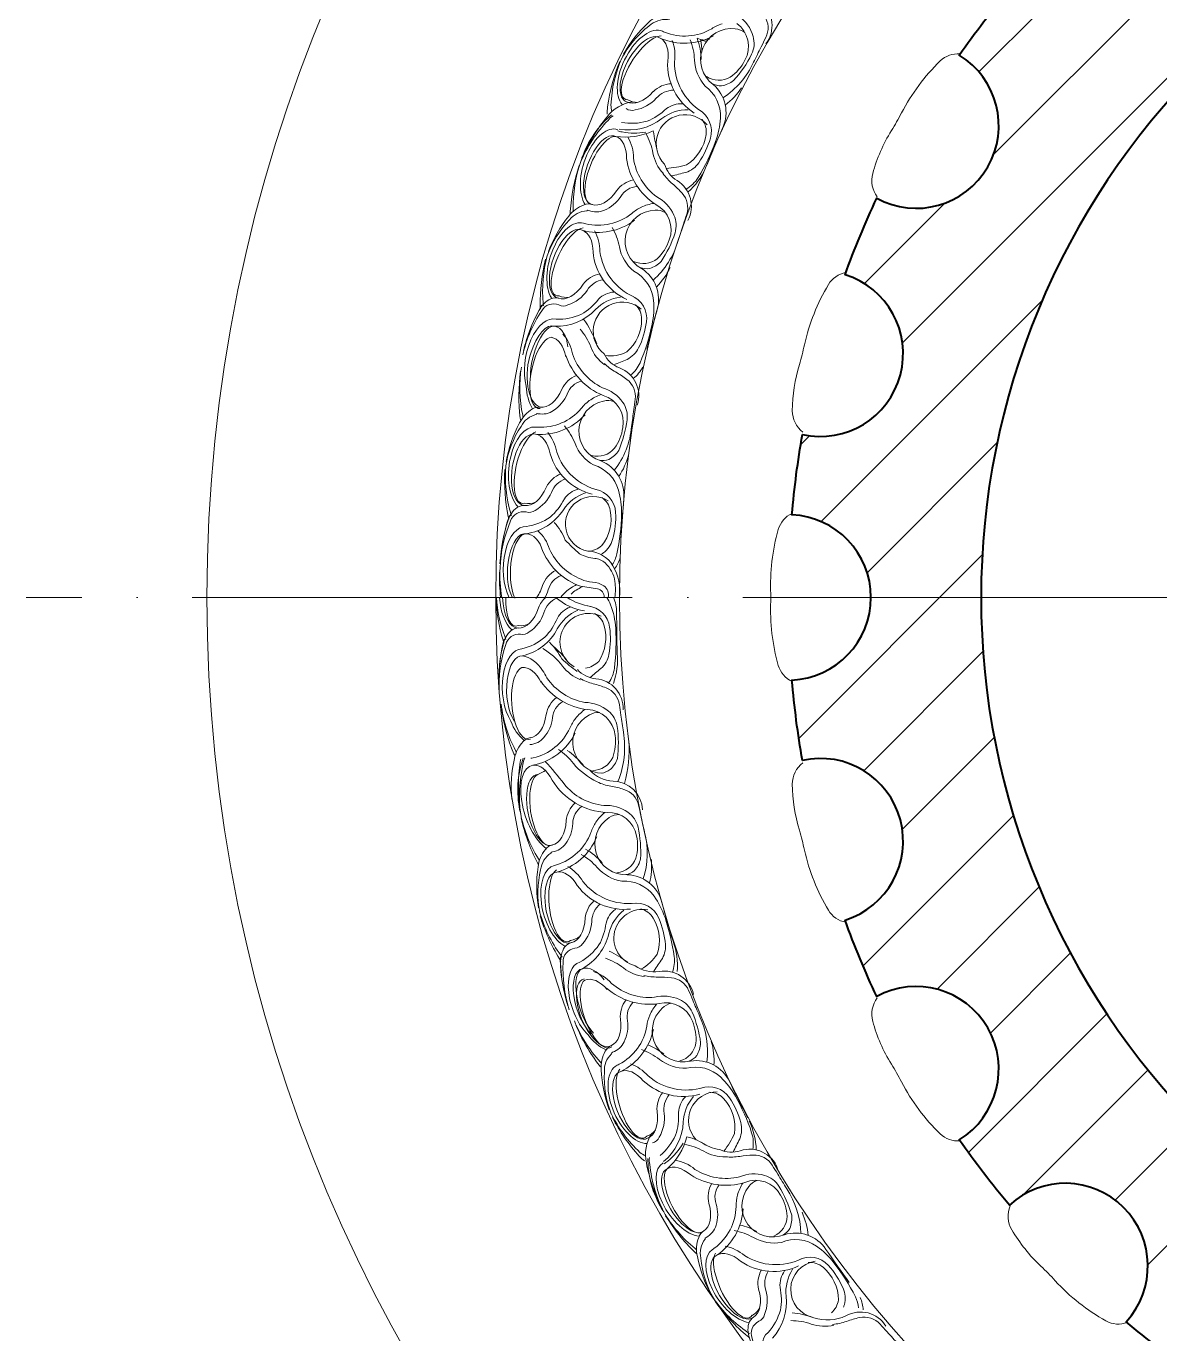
# Model space of a CAD drawing. Header units: millimetres. Extents: x 542654 to 551203, y 315718 to 321804.
# Drawn here: x 545907.7 to 546216.9, y 319426 to 319782.5 of the extents above; entities that cross this region are included whole.
import ezdxf

# ---------------------------------------------------------------- set-up
doc = ezdxf.new("R2010")
doc.units = ezdxf.units.MM
doc.linetypes.add('ACAD_ISO04W100', pattern=[30, 24, -3, 0, -3])
doc.layers.add('cad-block.com', color=250, linetype='Continuous')

msp = doc.modelspace()

# ---------------------------------------------------------------- hatches: boundary and pattern name
at = {"layer": 'cad-block.com', "lineweight": 15, "true_color": 0x000000}
h = msp.add_hatch(dxfattribs=at)
h.set_pattern_fill('ANSI31', color=18, scale=150, style=0)
h.set_pattern_definition([(45, (-1126099.823, -80341.507), (-13.25825215, 13.25825215), [])])
edge = h.paths.add_edge_path()
edge.add_arc((546630.89, 319626.77), 22.54, 180, 267.4934)
edge.add_arc((546370.37, 319627.14), 260.54, 350.0929, 354.9598, ccw=False)
edge.add_arc((546622.11, 319560.32), 22.54, 77.4026, 252.7016)
edge.add_arc((546369.93, 319628.13), 261.23, 335.0549, 340.0042, ccw=False)
edge.add_arc((546596.02, 319498.15), 22.54, 61.4709, 238.5379)
edge.add_arc((546373.41, 319626.62), 257.43, 319.9958, 324.9905, ccw=False)
edge.add_arc((546555.37, 319444.52), 22.54, 47.4916, 222.4785)
edge.add_arc((546373.22, 319626.77), 257.67, 304.9273, 309.9719, ccw=False)
edge.add_arc((546501.79, 319403.31), 22.54, 32.764, 207.0672)
edge.add_arc((546373.22, 319626.77), 257.67, 289.958, 294.9039, ccw=False)
edge.add_arc((546439.65, 319377.86), 22.54, 17.3263, 192.5624)
edge.add_arc((546373.22, 319626.77), 257.67, 275.0131, 279.9308, ccw=False)
edge.add_arc((546373.22, 319369.1), 22.54, 2.5066, 90)
edge.add_arc((546373.22, 319369.1), 22.54, 90, 177.4934)
edge.add_arc((546373.22, 319626.77), 257.67, 260.0692, 264.9869, ccw=False)
edge.add_arc((546306.78, 319377.86), 22.54, 347.4376, 522.6737)
edge.add_arc((546373.22, 319626.77), 257.67, 245.0961, 250.042, ccw=False)
edge.add_arc((546244.64, 319403.31), 22.54, 332.9328, 507.236)
edge.add_arc((546373.22, 319626.77), 257.67, 230.0281, 235.0727, ccw=False)
edge.add_arc((546191.06, 319444.52), 22.54, 317.5215, 492.5084)
edge.add_arc((546373.02, 319626.62), 257.43, 215.0095, 220.0042, ccw=False)
edge.add_arc((546150.41, 319498.15), 22.54, 301.4621, 478.5291)
edge.add_arc((546376.5, 319628.13), 261.23, 199.9958, 204.9451, ccw=False)
edge.add_arc((546124.32, 319560.32), 22.54, 287.2984, 462.5974)
edge.add_arc((546376.06, 319627.14), 260.54, 185.0402, 189.9071, ccw=False)
edge.add_arc((546115.54, 319626.77), 22.54, 272.5066, 360)
edge.add_arc((546115.54, 319626.77), 22.54, 0, 87.4934)
edge.add_arc((546376.06, 319626.4), 260.54, 170.0929, 174.9598, ccw=False)
edge.add_arc((546124.32, 319693.22), 22.54, 257.4026, 432.7016)
edge.add_arc((546376.5, 319625.41), 261.23, 155.0549, 160.0042, ccw=False)
edge.add_arc((546150.41, 319755.38), 22.54, 241.4709, 418.5379)
edge.add_arc((546373.02, 319626.92), 257.43, 139.9958, 144.9905, ccw=False)
edge.add_arc((546191.06, 319809.02), 22.54, 227.4916, 402.4785)
edge.add_arc((546373.22, 319626.77), 257.67, 124.9273, 129.9719, ccw=False)
edge.add_arc((546244.64, 319850.23), 22.54, 212.764, 387.0672)
edge.add_arc((546373.22, 319626.77), 257.67, 109.958, 114.9039, ccw=False)
edge.add_arc((546306.78, 319875.68), 22.54, 197.3263, 372.5624)
edge.add_arc((546373.22, 319626.77), 257.67, 95.0131, 99.9308, ccw=False)
edge.add_arc((546373.22, 319884.44), 22.54, 182.5066, 270)
edge.add_arc((546373.22, 319884.44), 22.54, 270, 357.4934)
edge.add_arc((546373.22, 319626.77), 257.67, 80.0692, 84.9869, ccw=False)
edge.add_arc((546439.65, 319875.68), 22.54, 167.4376, 342.6737)
edge.add_arc((546373.22, 319626.77), 257.67, 65.0961, 70.042, ccw=False)
edge.add_arc((546501.79, 319850.23), 22.54, 152.9328, 327.236)
edge.add_arc((546373.22, 319626.77), 257.67, 50.0281, 55.0727, ccw=False)
edge.add_arc((546555.37, 319809.02), 22.54, 137.5215, 312.5084)
edge.add_arc((546373.41, 319626.92), 257.43, 35.0095, 40.0042, ccw=False)
edge.add_arc((546596.02, 319755.38), 22.54, 121.4621, 298.5291)
edge.add_arc((546369.93, 319625.41), 261.23, 19.9958, 24.9451, ccw=False)
edge.add_arc((546622.11, 319693.22), 22.54, 107.2984, 282.5974)
edge.add_arc((546370.37, 319626.4), 260.54, 5.0402, 9.9071, ccw=False)
edge.add_arc((546630.89, 319626.77), 22.54, 92.5066, 180)
edge = h.paths.add_edge_path(flags=17)
edge.add_arc((546373.22, 319626.77), 205.1, 180, 270)
edge.add_arc((546373.22, 319626.77), 205.1, 270, 360)
edge.add_arc((546373.22, 319626.77), 205.1, 0, 90)
edge.add_arc((546373.22, 319626.77), 205.1, 90, 180)

# ---------------------------------------------------------------- linework, layer by layer
at = {"layer": 'cad-block.com', "color": 18, "lineweight": 40, "true_color": 0x000000}
for points in [[(546168.12, 319626.77, 0.414214), (546373.22, 319421.67, 0.414214), (546578.31, 319626.77, 0.414214), (546373.22, 319831.87, 0.414214), (546168.12, 319626.77)], [(546225.69, 319415.51, -0.022015), (546207.68, 319429.3, 0.957182), (546175.83, 319461.13, -0.021797), (546162.17, 319478.93, 0.974726), (546139.65, 319517.96, -0.021599), (546131.02, 319538.8, 0.959795), (546119.41, 319582.32, -0.021239), (546116.53, 319604.25, 0.401457), (546138.08, 319626.77, 0.401457), (546116.53, 319649.28, -0.021239), (546119.41, 319671.22, 0.959795), (546131.02, 319714.74, -0.021599), (546139.65, 319735.58, 0.974726), (546162.17, 319774.61, -0.021797), (546175.83, 319792.4, 0.957182)]]:
    msp.add_lwpolyline(points, format="xyb", dxfattribs=at)
at = {"layer": 'cad-block.com', "color": 18, "lineweight": 15, "true_color": 0x000000}
for points in [[(546105.44, 319793.83, 0.191456), (546108.16, 319788.87, -0.402427), (546109.45, 319777.68, 0.069687)], [(546097.74, 319762.96, 0.14286), (546106.07, 319772.65, -0.003114), (546108.16, 319776.85, 0.001263), (546109.42, 319779.38, 0.269297), (546109.05, 319785.24, 0.032055), (546106.8, 319788.16, -0.066973), (546104.66, 319791.4, -14.793123)], [(546084.4, 319785.79, 0.160145), (546082.11, 319786.02, 0.142486), (546077.52, 319783.59, 0.07532), (546070.63, 319774.87, 0.065451)], [(546102.04, 319785.27, -0.167679), (546105.96, 319779.7, -0.185084), (546105.54, 319774.83, -0.066584), (546100.65, 319767.67, -0.127223), (546097.32, 319766.25, -0.13935), (546094.77, 319766.87, -1.947991)], [(546083.17, 319784.31, 0.375012), (546082.64, 319784.3, 0.214877), (546077.61, 319782.56, 0.107511), (546070.12, 319773.72, 0.071007)], [(546081.25, 319781.1, 0.076886), (546081.82, 319780.85, 0.711485)], [(546081.82, 319780.85, 0.234103), (546094.66, 319781.81, -0.067828), (546097.48, 319783.12, -0.067828)], [(546101.49, 319783.24, -0.381697), (546103.71, 319773.19, -0.122512), (546099.73, 319768.59, -0.285423), (546093.24, 319768.77, -0.437676)], [(546101.09, 319781.77, -0.148154), (546103.72, 319780.73, -0.438262)], [(546080.61, 319779.24, 0.231733), (546095.11, 319779.85, -0.066571), (546095.11, 319779.85)], [(546091.91, 319759.22, 0.042276), (546091.91, 319759.22, -0.260309), (546084.52, 319772.77, 0.123631), (546083.91, 319778.6)], [(546092.87, 319766.16, -0.172942), (546089.97, 319773.31, 0.080911), (546088.83, 319778.79)], [(546091.83, 319773.4, 0.07743), (546090.67, 319779.21)], [(546091.61, 319778.82, 0.120962), (546094.03, 319778.91, -1.326627)], [(546091.61, 319778.82, -0.07015), (546091.96, 319775.4, -19.622148)], [(546139.82, 319735.96, -0.235986), (546138.57, 319742.34, -0.07141), (546143.67, 319754.01, 0.018971), (546146.42, 319758.84, -0.08082), (546156.97, 319773, -0.218698), (546162.39, 319774.92, 4.897117)], [(546066.2, 319758.51, -0.0553), (546066.29, 319760.47, -0.065325), (546069.58, 319772.86, -0.065451)], [(546067.47, 319759.25, -0.075445), (546067.19, 319760.99, -0.09277), (546070.17, 319773.81)], [(546089.89, 319758.77, -0.266872), (546082.66, 319772.91), (546082.66, 319772.91)], [(546078.75, 319764.68, 0.165719), (546078.75, 319764.68, -0.184944), (546083.64, 319766.81)], [(546073.77, 319759.66, 0.167244), (546079.56, 319762.83, -0.221723), (546084.35, 319765.06, -0.21466)], [(546092.87, 319766.16, -0.258136), (546097.05, 319757.44, -0.074156), (546095.71, 319751.04, -0.047841), (546090.96, 319741.21, -0.127083), (546087.69, 319738.07, -0.095913)], [(546095.09, 319766.58, -0.330572), (546097.69, 319754.83, 0.00887), (546093.34, 319744.63, -0.170453)], [(546098.37, 319760.96, 0.081084), (546102.81, 319765.69, 0.380747)], [(546073.1, 319761.87, 0.19572), (546066.15, 319757.82, 0.063787), (546059.28, 319746.64, 0.065451)], [(546073.77, 319759.66, -0.243056), (546071.34, 319760.04, -0.467619)], [(546071.53, 319761.83, 0.0002), (546071.52, 319761.83, 0.0002)], [(546071.76, 319762.44, 0.150462), (546074.55, 319761.72, -1140.797871)], [(546077.04, 319756.6, 0.097391), (546082.3, 319760.02, -0.177785), (546086.73, 319761.32, -52748.141496)], [(546083.64, 319741.67, 0.014065), (546087.59, 319742.64, 0.168169), (546091.14, 319745.26, 0.080639), (546094.32, 319751.96, 0.343741), (546091.23, 319759.67)], [(546067.3, 319758.31, 0.018668), (546066.8, 319757.83, 0.138496), (546058.99, 319745.56)], [(546067.76, 319758.08, 0.084136), (546066.39, 319756.81, 0.090657), (546058.99, 319745.56)], [(546069.43, 319754.43, 0.211881), (546081.08, 319757.3, 0.145453)], [(546070.07, 319756.26, 0.115094), (546077.04, 319756.6, 0.113469)], [(546077.04, 319756.6, 0.000004), (546077.04, 319756.6, 0.000004)], [(546082.24, 319743.73, 0.050218), (546087.81, 319744.66, 0.216881), (546093.11, 319752.92, 0.210677), (546092.05, 319757.03, 0.004601)], [(546068.52, 319752.42, 0.145453), (546078.73, 319753.97, 0.145453)], [(546069.07, 319753.99, 0.086243), (546070.23, 319753.65)], [(546070.23, 319753.65, 0.091119), (546076.73, 319753.62, 0.091119)], [(546081.39, 319742.38, -0.137047), (546078.64, 319747.92, 0.081294), (546076.71, 319753.19)], [(546077.03, 319754.73, 0.000004), (546077.03, 319754.73, 0.000004)], [(546079.68, 319735.95, -0.203444), (546073.34, 319746.56, 0.142365), (546071.75, 319752.26)], [(546056.93, 319732.06, -0.020326), (546056.91, 319732.58, -0.093407), (546058.99, 319745.56)], [(546079.43, 319733.86, -0.220912), (546071.47, 319746.46), (546071.47, 319746.46)], [(546056.11, 319731.25, -0.01773), (546056.09, 319731.94, -0.065459), (546058.54, 319744.5, -0.065459)], [(546078.68, 319713.25, 0.14286), (546085.51, 319724.05, -0.003114), (546086.96, 319728.51, 0.001263), (546087.84, 319731.2, 0.269297), (546086.61, 319736.94, 0.032055), (546083.97, 319739.51, -0.066973), (546081.37, 319742.4, -14.793123)], [(546081.8, 319744.91, 0.191456), (546085.21, 319740.4, -0.402427), (546088.12, 319729.52, 0.069687)], [(546088.19, 319737.24, 0.105571), (546092.96, 319743.78, 0.829552)], [(546065.43, 319732.32, 0.150244), (546069.87, 319736.04, -0.25156), (546074.37, 319738.8, -0.21133)], [(546068.73, 319737.64, 0.132314), (546068.73, 319737.64, -0.187603), (546073.32, 319740.56)], [(546079.68, 319735.95, -0.167679), (546084.36, 319731.01, -0.185084), (546084.66, 319726.13, -0.066584), (546080.87, 319718.34, -0.127223), (546077.78, 319716.45, -0.13935), (546075.17, 319716.69, -1.947991)], [(546061.15, 319732.25, 0.375012), (546060.63, 319732.16, 0.214877), (546055.91, 319729.7, 0.107511), (546049.78, 319719.87, 0.071007)], [(546062.15, 319733.89, 0.160145), (546059.85, 319733.78, 0.142486), (546055.67, 319730.71, 0.07532), (546050.12, 319721.08, 0.065451)], [(546060.32, 319728.63, 0.234103), (546072.88, 319731.45, -0.067828), (546075.48, 319733.15, -0.067828)], [(546065.43, 319732.32, -0.207831), (546061.15, 319732.25, -0.467619)], [(546079.43, 319733.86, -0.381697), (546083.09, 319724.24, -0.122512), (546079.83, 319719.11, -0.285423), (546073.38, 319718.35, -0.437676)], [(546079.25, 319732.34, -0.148154), (546082, 319731.7, -0.438262)], [(546059.36, 319726.86, 0.231733), (546073.62, 319729.58, -0.066571), (546073.62, 319729.58)], [(546059.72, 319728.79, 0.076886), (546060.32, 319728.63, 0.711485)], [(546073.39, 319715.7, -0.172942), (546069.48, 319722.36, 0.080911), (546067.56, 319727.61)], [(546073.46, 319708.7, 0.042276), (546073.46, 319708.7, -0.260309), (546064.17, 319721.03, 0.123631), (546062.72, 319726.71)], [(546071.52, 319707.96, -0.266872), (546062.31, 319720.9), (546062.31, 319720.9)], [(546047.95, 319705.42, -0.020284), (546047.93, 319706.2, -0.065325), (546049.38, 319718.94, -0.065451)], [(546048.77, 319706.22, -0.024119), (546048.74, 319706.85, -0.09277), (546049.82, 319719.97)], [(546055.44, 319706.49, 0.167244), (546060.71, 319710.47, -0.221723), (546065.12, 319713.38, -0.21466)], [(546059.63, 319712.18, 0.165719), (546059.63, 319712.18, -0.184944), (546064.16, 319715)], [(546073.39, 319715.7, -0.258136), (546078.8, 319707.68, -0.074156), (546078.41, 319701.16, -0.047841), (546075.14, 319690.74, -0.121634), (546072.55, 319687.32, -0.095913)], [(546075.53, 319716.44, -0.330572), (546079.81, 319705.2, 0.00887), (546076.99, 319694.47, -0.170453)], [(546079.59, 319711.36, 0.081084), (546083.3, 319716.69, 0.380747)], [(546119.52, 319671.83, -0.235986), (546116.65, 319677.67, -0.07141), (546118.56, 319690.26, 0.018971), (546119.96, 319695.64, -0.08082), (546126.49, 319712.05, -0.218698), (546131.23, 319715.3, 4.897117)], [(546059.12, 319703.94, 0.097391), (546063.83, 319708.09, -0.177785), (546068.02, 319710.02, -52748.141496)], [(546052.98, 319706.51, 0.37953), (546048.33, 319704.91, 0.093177), (546043.14, 319692.87)], [(546048.37, 319706.46, 0.018642), (546047.98, 319705.89, 0.065451), (546043.33, 319693.97, 0.065451)], [(546053.01, 319708.33, 0.154889), (546050.76, 319708.2, 0.162419), (546047.57, 319704.95, 0.070806), (546044.25, 319696.75, 0.039582)], [(546052.91, 319708.31, 0.0002), (546052.91, 319708.31, 0.0002)], [(546055.44, 319706.49, -0.243056), (546052.98, 319706.51, -0.467619)], [(546053.05, 319708.95, 0.150462), (546055.91, 319708.64, -1140.797871)], [(546065.54, 319692.74, 0.164489), (546071.52, 319693.7, 0.216881), (546075.56, 319702.65, 0.210677), (546073.91, 319706.55, 0.004601)], [(546067.92, 319690.16, 0.012713), (546071.59, 319691.67, 0.168169), (546074.73, 319694.78, 0.080639), (546076.89, 319701.87, 0.343741), (546072.72, 319709.04)], [(546051.91, 319700.69, 0.211881), (546063.02, 319705.22, 0.145453)], [(546052.28, 319702.59, 0.115094), (546059.12, 319703.94, 0.113469)], [(546059.12, 319703.94, 0.000004), (546059.12, 319703.94, 0.000004)], [(546065.4, 319690.18, -0.137047), (546061.67, 319695.11, 0.081294), (546058.79, 319699.94)], [(546058.82, 319701.51, 0.000004), (546058.82, 319701.51, 0.000004)], [(546064.9, 319683.93, -0.203444), (546056.71, 319693.19, 0.142365), (546054.1, 319698.5)], [(546065.05, 319681.83, -0.220912), (546054.89, 319692.74), (546054.89, 319692.74)], [(546065.33, 319693.13, 0.191456), (546069.51, 319689.33, -0.402427), (546074.38, 319679.17, 0.069687)], [(546042.61, 319674.96, -0.01773), (546042.46, 319675.63, -0.065459), (546042.55, 319688.42, -0.065459)], [(546043.26, 319675.9, -0.020326), (546043.14, 319676.41, -0.093407), (546042.79, 319689.55)], [(546068.11, 319661.43, 0.14286), (546072.83, 319673.32, -0.003114), (546073.43, 319677.97, 0.001263), (546073.8, 319680.77, 0.269297), (546071.53, 319686.19, 0.032055), (546068.46, 319688.22, -0.066973), (546065.37, 319690.58, -14.793123)], [(546073.28, 319686.44, 0.106907), (546075.84, 319689.56)], [(546051.57, 319677.73, 0.150244), (546055.25, 319682.2, -0.25156), (546059.16, 319685.75, -0.21133)], [(546053.83, 319683.57, 0.132314), (546053.83, 319683.57, -0.187603), (546057.8, 319687.28)], [(546044.07, 319684.36, 0.118076), (546045.81, 319678.14, -0.25983)], [(546065.05, 319681.83, -0.381697), (546070.42, 319673.05, -0.122512), (546068.16, 319667.41, -0.285423), (546061.96, 319665.47, -0.437676)], [(546064.9, 319683.93, -0.167679), (546070.42, 319679.94, -0.185084), (546071.61, 319675.2, -0.066584), (546069.33, 319666.84, -0.127223), (546066.64, 319664.41, -0.13935), (546064.03, 319664.16, -1.947991)], [(546048.05, 319678.67, 0.160145), (546045.81, 319678.14, 0.142486), (546042.27, 319674.35, 0.07532), (546038.6, 319663.85, 0.065451)], [(546047.23, 319673.16, 0.234103), (546059.06, 319678.25, -0.067828), (546061.29, 319680.41, -0.067828)], [(546051.57, 319677.73, -0.207831), (546047.37, 319676.86, -0.467619)], [(546065.15, 319680.31, -0.148154), (546067.97, 319680.19, -0.438262)], [(546047.37, 319676.86, 0.375012), (546046.88, 319676.69, 0.214877), (546042.69, 319673.4, 0.107511), (546038.49, 319662.6, 0.071007)], [(546046.61, 319671.25, 0.231733), (546060.12, 319676.55, -0.066571), (546060.12, 319676.55)], [(546046.61, 319673.21, 0.076886), (546047.23, 319673.16, 0.711485)], [(546063.82, 319656, 0.042276), (546063.82, 319656, -0.260309), (546052.42, 319666.4, 0.123631), (546049.94, 319671.72)], [(546062.47, 319662.87, -0.172942), (546057.39, 319668.69, 0.080911), (546054.53, 319673.5)], [(546062.06, 319654.92, -0.266872), (546050.61, 319665.93), (546050.61, 319665.93)], [(546064.43, 319663.99, -0.330572), (546070.71, 319653.74, 0.00887), (546069.93, 319642.67, -0.170453)], [(546069.36, 319659.75, 0.081084), (546072.02, 319665.67, 0.380747)], [(546039.37, 319648.06, -0.020284), (546039.2, 319648.83, -0.065325), (546038.27, 319661.61, -0.065451)], [(546040.02, 319649, -0.024119), (546039.88, 319649.61, -0.09277), (546038.51, 319662.7)], [(546049.6, 319656.87, 0.165719), (546049.6, 319656.87, -0.184944), (546053.53, 319660.47)], [(546062.47, 319662.87, -0.258136), (546069.26, 319655.99, -0.074156), (546070.08, 319649.51, -0.047841), (546068.8, 319638.67, -0.095913), (546067.54, 319635.72, -0.095913)], [(546046.53, 319650.5, 0.167244), (546050.97, 319655.38, -0.221723), (546054.76, 319659.06, -0.21466)], [(546050.62, 319648.67, 0.097391), (546054.48, 319653.62, -0.177785), (546058.24, 319656.29, -52748.141496)], [(546060.93, 319639.35, 0.174124), (546064.69, 319640.9, 0.216881), (546067.01, 319650.44, 0.210677), (546064.67, 319653.97, 0.004601)], [(546064.47, 319638.49, 0.034218), (546065.14, 319638.92, 0.168169), (546067.65, 319642.55, 0.080639), (546068.46, 319649.93, 0.343741), (546063.04, 319656.2)], [(546039.58, 319649.16, 0.018642), (546039.31, 319648.53, 0.065451), (546036.93, 319635.96, 0.065451)], [(546044.11, 319650.06, 0.37953), (546039.83, 319647.63, 0.093177), (546036.96, 319634.84)], [(546043.8, 319651.85, 0.154889), (546041.61, 319651.32, 0.162419), (546039.08, 319647.53, 0.070806), (546037.33, 319638.86, 0.039582)], [(546043.7, 319651.82, 0.0002), (546043.7, 319651.82, 0.0002)], [(546043.72, 319652.48, 0.150462), (546046.59, 319652.7, -1140.797871)], [(546046.53, 319650.5, -0.243056), (546044.11, 319650.06, -0.467619)], [(546044.13, 319644.14, 0.211881), (546054.21, 319650.65, 0.145453)], [(546110.8, 319626.77, 0.003329), (546110.77, 319627.74, -0.08082), (546112.82, 319645.29, -0.218698), (546116.56, 319649.66)], [(546044.14, 319646.08, 0.115094), (546050.62, 319648.67, 0.113469)], [(546050.62, 319648.67, 0.000004), (546050.62, 319648.67, 0.000004)], [(546058.63, 319638.67, -0.02501), (546054.72, 319642.41, 0.086664), (546051.75, 319647.22)], [(546059.09, 319631.72, -0.195532), (546050.42, 319639.91, 0.142365), (546047.27, 319644.91)], [(546058.89, 319629.8, -0.205239), (546048.66, 319639.27), (546048.66, 319639.27)], [(546058.63, 319638.67, 0.100511), (546062.77, 319637.41, -0.161914), (546065.59, 319636.18, -0.175038), (546068.27, 319631.12, -0.071203), (546068.27, 319626.77, 0.071203)], [(546061.11, 319639.35, -0.258272), (546067.73, 319635.41, -0.163631), (546069.51, 319626.77, 1.063729)], [(546068.2, 319634.54, 0.075703), (546069.71, 319637.63)], [(546037.1, 319626.72, -0.035612), (546036.83, 319633.69)], [(546037.45, 319626.71, -0.057586), (546036.96, 319634.84)], [(546048.56, 319630.04, 0.132314), (546048.56, 319630.04, -0.187603), (546052.13, 319634.15)], [(546049.01, 319626.37, 0.068616), (546050.11, 319628.83, -0.25156), (546053.63, 319632.76)], [(546059.09, 319631.72, 0.098759), (546062.18, 319630.92, -0.132207), (546065.22, 319629.93, -0.326934), (546066.4, 319626.77, -3.000673)], [(546053.5, 319626.77, -0.05328), (546054.87, 319628.27)], [(546058.89, 319629.8, -0.008663), (546063.52, 319629.08, -0.39139), (546065.36, 319626.77, -59.373513)], [(546038, 319614.31, -0.020284), (546037.77, 319615.07, -0.071356), (546035.9, 319626.77, -0.065451)], [(546038.57, 319615.31, -0.024119), (546038.38, 319615.9, -0.078248), (546035.96, 319626.77, -0.078248)], [(546044.93, 319617.36, 0.167244), (546048.93, 319622.6, -0.221723), (546052.4, 319626.59, -0.21466)], [(546047.44, 319623.97), (546047.44, 319623.97, -0.116122), (546049.39, 319626.77, -0.116122)], [(546060.02, 319623.08, -0.139443), (546052.12, 319626.77, -0.139443)], [(546061.69, 319624.31), (546061.69, 319624.31, -0.110236), (546055.25, 319626.77, -0.110236)], [(546061.54, 319604.9, -0.013663), (546064.46, 319607.41, 0.168169), (546066.65, 319611.24, 0.080639), (546066.83, 319618.66, 0.343741), (546060.89, 319624.45)], [(546066.09, 319626.77, -0.056337), (546067.11, 319624.77, -0.074156), (546068.48, 319618.38, -0.047841), (546068.13, 319607.47, -0.121634), (546066.55, 319603.48)], [(546067.88, 319626.77, -0.105415), (546068.75, 319622.65, 0.00887), (546068.91, 319611.56)], [(546110.8, 319626.77, -0.003329), (546110.77, 319625.79, 0.08082), (546112.82, 319608.25, 0.218698), (546116.56, 319603.88)], [(546049.16, 319615.89, 0.097391), (546052.58, 319621.15, -0.177785), (546056.1, 319624.13, -52748.141496)], [(546060.23, 319607.48, 0.174124), (546063.85, 319609.34, 0.216881), (546065.34, 319619.05, 0.210677), (546062.71, 319622.37, 0.004601)], [(546042.09, 319618.47, 0.154889), (546039.96, 319617.75, 0.162419), (546037.76, 319613.77, 0.070806), (546036.76, 319604.97, 0.039582)], [(546041.96, 319619.09, 0.150462), (546044.8, 319619.56, -1140.797871)], [(546042, 319618.43, 0.0002), (546042, 319618.43, 0.0002)], [(546044.93, 319617.36, -0.243056), (546042.55, 319616.72, -0.467619)], [(546043.08, 319610.82, 0.211881), (546052.57, 319618.17, 0.145453)], [(546038.12, 319615.43, 0.018642), (546037.9, 319614.77, 0.065451), (546036.61, 319602.05, 0.065451)], [(546042.55, 319616.72, 0.37953), (546038.5, 319613.92, 0.093177), (546036.73, 319600.94)], [(546042.93, 319612.75, 0.115094), (546049.16, 319615.89, 0.113469)], [(546049.16, 319615.89, 0.000004), (546049.16, 319615.89, 0.000004)], [(546057.99, 319606.6, -0.02501), (546053.78, 319610, 0.086664), (546050.41, 319614.54)], [(546058.89, 319604.31, -0.137047), (546053.98, 319608.07, 0.095998), (546048.6, 319612.84)], [(546049.52, 319613.47, 0.000004), (546049.52, 319613.47, 0.000004)], [(546067.88, 319603.31, 0.10758), (546068.91, 319611.56)], [(546060.09, 319598.16, -0.203444), (546049.71, 319604.88, 0.053766), (546048.52, 319606.82)], [(546058.04, 319607.14, 0.191456), (546063.09, 319604.6, -0.402427), (546070.5, 319596.12, 0.069687)], [(546060.79, 319596.17, -0.220912), (546048.08, 319603.96), (546048.08, 319603.96)], [(546069.09, 319576.59, 0.138787), (546070.58, 319590.06, -0.003114), (546069.91, 319594.7, 0.001263), (546069.51, 319597.5, 0.269297), (546065.87, 319602.11, 0.032055), (546062.37, 319603.25, -0.066973), (546058.76, 319604.69, -14.793123)], [(546049.52, 319594.84, 0.132314), (546049.52, 319594.84, -0.187603), (546052.36, 319599.49)], [(546041.4, 319584.62, -0.020326), (546041.15, 319585.08, -0.093407), (546037.29, 319597.64)], [(546041.02, 319583.54, -0.01773), (546040.7, 319584.15, -0.065459), (546037.35, 319596.49, -0.065459)], [(546048.91, 319588.61, 0.150244), (546051.26, 319593.91, -0.25156), (546054.07, 319598.37, -0.21133)], [(546060.09, 319598.16, -0.167679), (546066.48, 319595.8, -0.185084), (546068.9, 319591.55, -0.066584), (546068.94, 319582.88, -0.127223), (546067, 319579.82, -0.13935), (546064.55, 319578.88, -1.947991)], [(546060.79, 319596.17, -0.381697), (546068.32, 319589.16, -0.122512), (546067.66, 319583.12, -0.285423), (546062.21, 319579.58, -0.437676)], [(546039.91, 319592.99, 0.129223), (546043.55, 319587.74, -1.651741)], [(546045.96, 319583.04, 0.234103), (546055.98, 319591.12, -0.067828), (546057.56, 319593.8, -0.067828)], [(546061.3, 319594.74, -0.148154), (546064.05, 319595.38, -0.438262)], [(546045.27, 319588.57, 0.160145), (546043.26, 319587.46, 0.142486), (546040.86, 319582.86, 0.07532), (546040.14, 319571.76, 0.065451)], [(546048.91, 319588.61, -0.207831), (546045.1, 319586.65, -0.467619)], [(546045.87, 319581.03, 0.231733), (546057.47, 319589.77, -0.066571), (546057.47, 319589.77)], [(546063.44, 319576.47, -0.093472), (546056.94, 319581.46, 0.080911), (546052.9, 319585.33)], [(546070.87, 319576.06, 0.089468), (546072.06, 319587.55, 0.380747)], [(546043.22, 319582.97, 0.018668), (546043.03, 319582.3, 0.138496), (546042.58, 319567.76)], [(546042.58, 319582.65, 0.018642), (546042.48, 319581.96, 0.063787), (546042.28, 319568.84, 0.065451)], [(546043.73, 319583.01, 0.084136), (546043.2, 319581.22, 0.090657), (546042.58, 319567.76)], [(546045.35, 319582.93, 0.076886), (546045.96, 319583.04, 0.711485)], [(546065.28, 319570.05, -0.203444), (546054.4, 319575.95, 0.026432), (546049.26, 319582.07)], [(546053.41, 319584.85, 0.000004), (546053.41, 319584.85, 0.000004)], [(546119.52, 319581.7, 0.235986), (546116.65, 319575.87, 0.07141), (546118.56, 319563.28, -0.018971), (546119.96, 319557.9, 0.08082), (546126.49, 319541.49, 0.218698), (546131.23, 319538.23, -4.897117)], [(546047.27, 319578.53, 0.00341), (546049.38, 319579.55, 0.145453)], [(546061.4, 319579.72, 0.20607), (546067.76, 319576.71, -0.402427), (546075.81, 319568.83, 0.069687)], [(546066.13, 319568.13, -0.248077), (546051.15, 319576.99), (546051.15, 319576.99)], [(546076, 319550.02, 0.14286), (546076.36, 319562.8, -0.003114), (546075.33, 319567.37, 0.001263), (546074.72, 319570.14, 0.269297), (546070.73, 319574.45, 0.032055), (546067.15, 319575.3, -0.066973), (546063.44, 319576.47, -14.793123)], [(546054.99, 319565.92, 0.132314), (546054.99, 319565.92, -0.187603), (546057.46, 319570.77)], [(546047.7, 319555.1, -0.020326), (546047.41, 319555.54, -0.093407), (546042.58, 319567.76)], [(546054.87, 319559.66, 0.150244), (546056.8, 319565.13, -0.25156), (546059.25, 319569.8, -0.21133)], [(546065.28, 319570.05, -0.167679), (546071.83, 319568.2, -0.185084), (546074.57, 319564.15, -0.066584), (546075.28, 319555.52, -0.127223), (546073.6, 319552.31, -0.13935), (546071.22, 319551.19, -1.947991)], [(546066.13, 319568.13, -0.381697), (546074.18, 319561.73, -0.122512), (546074, 319555.65, -0.285423), (546068.84, 319551.7, -0.437676)], [(546066.75, 319566.74, -0.148154), (546069.44, 319567.59, -0.438262)], [(546047.41, 319553.99, -0.01773), (546047.04, 319554.57, -0.065459), (546042.73, 319566.62, -0.065459)], [(546052.36, 319553.88, 0.234103), (546061.73, 319562.72, -0.067828), (546063.09, 319565.51, -0.067828)], [(546052.44, 319551.87, 0.231733), (546063.31, 319561.48, -0.066571), (546063.31, 319561.48)], [(546051.25, 319559.34, 0.160145), (546049.33, 319558.07, 0.142486), (546047.3, 319553.3, 0.07532), (546047.44, 319542.18, 0.065451)], [(546051.23, 319557.41, 0.375012), (546050.82, 319557.08, 0.214877), (546048.02, 319552.55, 0.107511), (546047.77, 319540.97, 0.071007)], [(546054.87, 319559.66, -0.207831), (546051.23, 319557.41, -0.467619)], [(546070.2, 319549.43, -0.172942), (546063.44, 319553.16, 0.080911), (546059.1, 319556.7)], [(546064.83, 319554.4, 0.07743), (546060.26, 319558.18)], [(546051.76, 319553.72, 0.076886), (546052.36, 319553.88, 0.711485)], [(546073.83, 319543.44, 0.042276), (546073.83, 319543.44, -0.260309), (546059.56, 319549.31, 0.123631), (546055.4, 319553.45)], [(546077.74, 319548.86, 0.081084), (546078.21, 319555.34, 0.380747)], [(546070.2, 319549.43, -0.258136), (546078.94, 319545.3, -0.074156), (546081.93, 319539.49, -0.047841), (546084.44, 319528.86, -0.121634), (546083.96, 319524.6, -0.095913)], [(546071.66, 319551.16, -0.330572), (546081.08, 319543.68, 0.00887), (546084.13, 319533.02, -0.170453)], [(546072.54, 319541.82, -0.266872), (546058.02, 319548.25), (546058.02, 319548.25)], [(546059.46, 319532.35, 0.167244), (546061.96, 319538.46, -0.221723), (546064.27, 319543.22, -0.21466)], [(546060.16, 319539.39, 0.165719), (546060.16, 319539.39, -0.184944), (546062.62, 319544.12)], [(546078.75, 319524.66, -0.013663), (546080.92, 319527.85, 0.168169), (546082.03, 319532.12, 0.080639), (546080.27, 319539.33, 0.343741), (546073.02, 319543.37)], [(546053.86, 319528.72, -0.024119), (546053.52, 319529.24, -0.09277), (546047.75, 319541.07)], [(546053.57, 319527.61, -0.020284), (546053.15, 319528.27, -0.065325), (546047.9, 319539.96, -0.065451)], [(546063.93, 319532.04, 0.097391), (546065.86, 319538.01, -0.177785), (546068.48, 319541.81, -52748.141496)], [(546075.36, 319525.44, 0.125843), (546079.82, 319529.55, 0.216881), (546078.72, 319539.31, 0.210677), (546075.32, 319541.83, 0.004601)], [(546059.39, 319525.56, 0.211881), (546066.63, 319535.13, 0.145453)], [(546056.44, 319532.69, 0.154889), (546054.57, 319531.44, 0.162419), (546053.48, 319527.02, 0.070806), (546054.81, 319518.27, 0.039582)], [(546056.15, 319533.25, 0.150462), (546058.77, 319534.45, -1140.797871)], [(546056.36, 319532.62, 0.0002), (546056.35, 319532.62, 0.0002)], [(546059.46, 319532.35, -0.243056), (546057.34, 319531.11, -0.467619)], [(546058.74, 319527.38, 0.115094), (546063.93, 319532.04, 0.113469)], [(546063.93, 319532.04, 0.000004), (546063.93, 319532.04, 0.000004)], [(546085.29, 319524.78, 0.10758), (546084.13, 319533.02)], [(546053.39, 319528.72, 0.018642), (546053.36, 319528.03, 0.065451), (546055.43, 319515.4, 0.065451)], [(546057.34, 319531.11, 0.37953), (546054.15, 319527.36, 0.093177), (546055.84, 319514.36)], [(546064.91, 319529.8, 0.000004), (546064.91, 319529.8, 0.000004)], [(546076.35, 319523.41, -0.137047), (546070.62, 319525.75, 0.081294), (546065.69, 319528.43)], [(546079.11, 319517.78, -0.203444), (546067.34, 319521.56, 0.142365), (546062.39, 319524.79)], [(546073.77, 319526.35, 0.193724), (546080.32, 319524.78, -0.402427), (546089.7, 319518.52, 0.069687)], [(546093.36, 319500.07, 0.14286), (546091.35, 319512.7, -0.003114), (546089.49, 319517, 0.001263), (546088.38, 319519.6, 0.269297), (546083.66, 319523.1, 0.032055), (546079.98, 319523.28, -0.066973), (546076.13, 319523.74, -14.793123)], [(546080.31, 319516.04, -0.220912), (546066.01, 319520.25), (546066.01, 319520.25)], [(546079.11, 319517.78, -0.167679), (546085.89, 319517.16, -0.185084), (546089.34, 319513.7, -0.066584), (546091.64, 319505.34, -0.127223), (546090.57, 319501.88, -0.13935), (546088.45, 319500.33, -1.947991)], [(546139.82, 319517.58, 0.235986), (546138.57, 319511.2, 0.07141), (546143.67, 319499.53, -0.018971), (546146.42, 319494.7, 0.08082), (546156.97, 319480.53, 0.218698), (546162.39, 319478.62, -4.897117)], [(546069.77, 319511.81, 0.132314), (546069.77, 319511.81, -0.187603), (546071.3, 319517.04)], [(546070.81, 319505.64, 0.150244), (546071.69, 319511.37, -0.25156), (546073.24, 319516.41, -0.21133)], [(546080.31, 319516.04, -0.381697), (546089.41, 319511.24, -0.122512), (546090.35, 319505.23, -0.285423), (546086.01, 319500.4, -0.437676)], [(546081.17, 319514.79, -0.148154), (546083.66, 319516.13, -0.438262)], [(546064.6, 319499.83, -0.020326), (546064.24, 319500.21, -0.093407), (546057.23, 319511.33)], [(546064.52, 319498.69, -0.01773), (546064.05, 319499.19, -0.065459), (546057.59, 319510.23, -0.065459)], [(546069.41, 319499.5, 0.234103), (546076.98, 319509.91, -0.067828), (546077.8, 319512.9, -0.067828)], [(546060.98, 319507.52, 0.129223), (546065.86, 319503.4, -1.651741)], [(546069.86, 319497.54, 0.231733), (546078.77, 319508.99, -0.066571), (546078.77, 319508.99)], [(546067.31, 319504.66, 0.160145), (546065.65, 319503.06, 0.142486), (546064.54, 319497.99, 0.07532), (546066.74, 319487.09, 0.065451)], [(546070.81, 319505.64, -0.207831), (546067.64, 319502.76, -0.467619)], [(546087.76, 319498.42, -0.172942), (546080.43, 319500.84, 0.080911), (546075.52, 319503.51)], [(546081.57, 319502.31, 0.06466), (546077.29, 319504.82)], [(546095.28, 319499.26, 0.081084), (546094.55, 319505.71, 0.380747)], [(546067.64, 319502.76, 0.375012), (546067.31, 319502.35, 0.214877), (546065.39, 319497.39, 0.107511), (546067.29, 319485.96, 0.071007)], [(546068.85, 319499.22, 0.076886), (546069.41, 319499.5, 0.711485)], [(546092.44, 319493.21, 0.042276), (546092.44, 319493.21, -0.260309), (546077.33, 319496.33, 0.123631), (546072.48, 319499.64)], [(546088.88, 319500.39, -0.330572), (546099.52, 319494.78, 0.00887), (546104.49, 319484.86, -0.170453)], [(546087.76, 319498.42, -0.258136), (546097.12, 319495.97, -0.074156), (546101.13, 319490.82, -0.047841), (546105.56, 319480.84, -0.127083), (546105.85, 319476.31, -0.095913)], [(546091.47, 319491.38, -0.266872), (546076.01, 319495.01), (546076.01, 319495.01)], [(546100.48, 319475.55, 0.014065), (546102.29, 319479.19, 0.168169), (546102.59, 319483.6, 0.080639), (546099.53, 319490.35, 0.343741), (546091.66, 319492.98)], [(546079.76, 319486.7, 0.165719), (546079.76, 319486.7, -0.184944), (546081.3, 319491.8)], [(546080.37, 319479.65, 0.167244), (546081.7, 319486.12, -0.221723), (546083.09, 319491.22, -0.21466)], [(546084.82, 319480.17, 0.097391), (546085.62, 319486.39, -0.177785), (546087.49, 319490.61, -52748.141496)], [(546098, 319475.81, 0.050218), (546100.9, 319480.66, 0.216881), (546098.01, 319490.05, 0.210677), (546094.2, 319491.89, 0.004601)], [(546076.61, 319474.58, -0.075445), (546075.11, 319475.49, -0.09277), (546067.25, 319486.05)], [(546076.36, 319473.14, -0.0553), (546074.92, 319474.47, -0.065325), (546067.6, 319484.99, -0.065451)], [(546081.55, 319472.96, 0.211881), (546086.9, 319483.71, 0.145453)], [(546106.8, 319476.16, 0.105571), (546104.89, 319484.03, 0.829552)], [(546078.25, 319480.57, 0.19572), (546076.85, 319472.65, 0.063787), (546080.94, 319460.18, 0.065451)], [(546076.95, 319479.92, 0.150462), (546079.3, 319481.58, -1140.797871)], [(546077.27, 319479.34, 0.0002), (546077.27, 319479.34, 0.0002)], [(546080.37, 319479.65, -0.243056), (546078.51, 319478.04, -0.467619)], [(546080.58, 319474.63, 0.115094), (546084.82, 319480.17, 0.113469)], [(546082.5, 319470.97, 0.145453), (546087.92, 319479.76, 0.145453)], [(546084.82, 319480.17, 0.000004), (546084.82, 319480.17, 0.000004)], [(546086.24, 319478.95, 0.000004), (546086.24, 319478.95, 0.000004)], [(546082.67, 319473.06, 0.091119), (546086.9, 319478.01, 0.091119)], [(546098.49, 319474.29, -0.137047), (546092.48, 319475.77, 0.081294), (546087.21, 319477.71)], [(546096.81, 319476.24, 0.191456), (546102.46, 319475.93, -0.402427), (546112.64, 319471.11, 0.069687)], [(546118.95, 319453.39, 0.14286), (546115.13, 319465.59, -0.003114), (546112.66, 319469.58, 0.001263), (546111.18, 319471.99, 0.269297), (546106.01, 319474.76, 0.032055), (546102.34, 319474.4, -0.066973), (546098.46, 319474.29, -14.793123)], [(546077.22, 319473.85, 0.018668), (546077.26, 319473.15, 0.138496), (546081.58, 319459.26)], [(546077.69, 319474.05, 0.084136), (546077.77, 319472.18, 0.090657), (546081.58, 319459.26)], [(546081.66, 319472.4, 0.086243), (546082.67, 319473.06)], [(546102.28, 319468.83, -0.203444), (546090.08, 319470.86, 0.142365), (546084.71, 319473.33)], [(546103.72, 319467.29, -0.220912), (546088.96, 319469.36), (546088.96, 319469.36)], [(546102.28, 319468.83, -0.167679), (546109.08, 319469.21, -0.185084), (546112.99, 319466.28, -0.066584), (546116.49, 319458.35, -0.127223), (546115.94, 319454.77, -0.13935), (546114.06, 319452.93, -1.947991)], [(546103.72, 319467.29, -0.381697), (546113.42, 319463.86, -0.122512), (546115.23, 319458.06, -0.285423), (546111.64, 319452.64, -0.437676)], [(546104.76, 319466.17, -0.148154), (546107.02, 319467.86, -0.438262)], [(546093.91, 319461.57, 0.132314), (546093.91, 319461.57, -0.187603), (546094.66, 319466.96)], [(546095.35, 319449.33, 0.234103), (546101.32, 319460.74, -0.067828), (546101.7, 319463.82, -0.067828)], [(546095.84, 319455.61, 0.150244), (546095.88, 319461.41, -0.25156), (546096.68, 319466.63, -0.21133)], [(546176.04, 319460.89, 0.235986), (546176.48, 319454.4, 0.07141), (546184.42, 319444.46, -0.018971), (546188.33, 319440.5, 0.08082), (546202.18, 319429.55, 0.218698), (546207.92, 319429.1, -4.897117)], [(546090.54, 319448.96, -0.020326), (546090.13, 319449.28, -0.093407), (546081.58, 319459.26)], [(546090.63, 319447.82, -0.01773), (546090.09, 319448.25, -0.065459), (546082.09, 319458.23, -0.065459)], [(546096.08, 319447.46, 0.231733), (546103.22, 319460.09, -0.066571), (546103.22, 319460.09)], [(546120.98, 319452.87, 0.081084), (546119.31, 319459.14, 0.380747)], [(546092.52, 319454.13, 0.160145), (546091.11, 319452.3, 0.142486), (546090.75, 319447.13, 0.07532), (546094.52, 319436.67, 0.065451)], [(546095.84, 319455.61, -0.207831), (546093.13, 319452.3, -0.467619)], [(546113.66, 319450.94, -0.172942), (546106.05, 319452.26, 0.080911), (546100.81, 319454.19)], [(546106.97, 319453.89, 0.090245), (546102.34, 319455.65)], [(546114.48, 319453.05, -0.330572), (546125.82, 319449.05, 0.00887), (546132.19, 319439.97, -0.170453)], [(546093.13, 319452.3, 0.375012), (546092.85, 319451.85, 0.214877), (546091.68, 319446.66, 0.107511), (546095.22, 319435.63, 0.071007)], [(546119.05, 319446.46, 0.042276), (546119.05, 319446.46, -0.260309), (546103.64, 319447.35, 0.123631), (546098.36, 319449.92)], [(546113.66, 319450.94, -0.258136), (546123.28, 319449.88, -0.074156), (546128, 319445.37, -0.047841), (546133.83, 319436.14, -0.095913), (546134.71, 319433.06, -0.095913)], [(546094.84, 319448.98, 0.076886), (546095.35, 319449.33, 0.711485)], [(546130.58, 319433.28, 0.034218), (546130.84, 319434.03, 0.168169), (546130.49, 319438.44, 0.080639), (546126.48, 319444.67, 0.343741), (546118.31, 319446.13)], [(546118.36, 319444.51, -0.266872), (546102.53, 319445.85), (546102.53, 319445.85)], [(546107.45, 319438.17, 0.165719), (546107.45, 319438.17, -0.184944), (546108.23, 319443.45)], [(546109.09, 319431.29, 0.167244), (546109.45, 319437.88, -0.221723), (546110.09, 319443.13, -0.21466)], [(546113.41, 319432.45, 0.097391), (546113.29, 319438.73, -0.177785), (546114.53, 319443.17, -52748.141496)], [(546127.29, 319431.71, 0.174124), (546129.24, 319435.29, 0.216881), (546125.02, 319444.16, 0.210677), (546120.98, 319445.42, 0.004601)], [(546104.98, 319426.03, -0.024119), (546104.48, 319426.41, -0.09277), (546095.17, 319435.72)], [(546111.23, 319424.85, 0.211881), (546114.95, 319436.26, 0.145453)], [(546135.97, 319432.56, 0.075703), (546135.19, 319435.91)], [(546105.06, 319424.89, -0.020284), (546104.45, 319425.38, -0.065325), (546095.67, 319434.72, -0.065451)], [(546105.66, 319431.06, 0.150462), (546107.75, 319433.05, -1140.797871)], [(546110.02, 319426.36, 0.115094), (546113.41, 319432.45, 0.113469)], [(546113.41, 319432.45, 0.000004), (546113.41, 319432.45, 0.000004)], [(546122.49, 319430.42, 0.194003), (546131.28, 319430.94, -0.402427), (546142.18, 319428.08, 0.069687)], [(546106.11, 319430.63, 0.154889), (546104.75, 319428.83, 0.162419), (546105.17, 319424.3, 0.070806), (546109.28, 319416.46, 0.039582)], [(546107.48, 319429.43, 0.37953), (546105.69, 319424.84, 0.093177), (546111.53, 319413.11)], [(546106.06, 319430.54, 0.0002), (546106.06, 319430.54, 0.0002)], [(546109.09, 319431.29, -0.243056), (546107.48, 319429.43, -0.467619)], [(546115.07, 319430.66, 0.000004), (546115.07, 319430.66, 0.000004)], [(546127.97, 319428.34, -0.137047), (546121.79, 319428.69, 0.081294), (546116.25, 319429.62)], [(546151.65, 319411.83, 0.14286), (546145.64, 319423.11, -0.003114), (546142.48, 319426.58, 0.001263), (546140.58, 319428.67, 0.269297), (546134.98, 319430.44, 0.032055), (546131.44, 319429.41, -0.066973), (546127.64, 319428.59, -14.793123)]]:
    msp.add_lwpolyline(points, format="xyb", dxfattribs=at)
for points in [[(546091.61, 319778.82), (546090.67, 319779.21)], [(546091.61, 319778.82), (546092.94, 319778.31)], [(546110.79, 319627.26), (546110.79, 319626.77)], [(546110.79, 319626.28), (546110.79, 319626.77)], [(546138.08, 319626.77), (546115.54, 319626.77)], [(546077.62, 319505.5), (546077.29, 319504.82)]]:
    msp.add_lwpolyline(points, dxfattribs=at)
at = {"layer": 'cad-block.com', "color": 18, "linetype": 'ACAD_ISO04W100', "lineweight": 15, "ltscale": 5, "true_color": 0x000000}
msp.add_lwpolyline([(546373.22, 319626.77), (545907.73, 319626.77)], dxfattribs=at)
at = {"layer": 'cad-block.com', "color": 18, "lineweight": 15, "true_color": 0x000000}
for centre, radius, start, end in [((546373.22, 319626.77), 416.2, 90, 180), ((546373.22, 319626.77), 337.45, 90, 180), ((546373.22, 319626.77), 303.7, 90, 180), ((546100.05, 319773.4), 8.43, 82.8749, 233.9812), ((546088.09, 319748.19), 11.5, 89.1282, 127.5673), ((546087.42, 319750.46), 7.9, 40.6144, 224.6234), ((546193.67, 319773.4), 116.58, 189.5944, 192.4725), ((546079.44, 319723.91), 8.43, 91.256, 242.3623), ((546080.44, 319722.78), 11.5, 97.5115, 115.5932), ((546070.29, 319699.33), 7.94, 49.2642, 231.2954), ((546071.28, 319697.23), 11.5, 97.5093, 135.9483), ((546032.44, 319683.61), 33.27, 21.7175, 34.9038), ((546068.09, 319671.13), 11.5, 108.1645, 126.2462), ((546066.89, 319672.06), 8.43, 101.909, 253.0153), ((546063.81, 319644.33), 11.5, 108.1623, 146.6014), ((546062.32, 319646.75), 7.53, 56.9672, 259.3422), ((546062.59, 319619.75), 11.5, 114.1302, 132.2119), ((546064.03, 319619.15), 11.5, 114.1302, 132.2119), ((546373.22, 319626.77), 416.2, 180, 270), ((546373.22, 319626.77), 337.45, 180, 270), ((546373.22, 319626.77), 303.7, 180, 270), ((546062.67, 319612.68), 11.5, 113.066, 151.5051), ((546061.11, 319614.59), 7.82, 64.0368, 239.796), ((546036.51, 319595.48), 23.39, 36.2105, 50.5264), ((546066.59, 319586.69), 11.5, 123.7213, 141.8029), ((546065.19, 319587.25), 8.43, 117.4658, 268.572), ((546041.84, 319565.91), 23.39, 40.6861, 55.0019), ((546072.65, 319559.12), 11.5, 128.1968, 146.2785), ((546071.21, 319559.58), 8.43, 121.9413, 273.0476), ((546077.81, 319532.47), 11.5, 128.1946, 166.6336), ((546075.81, 319533.9), 7.82, 79.1654, 254.9246), ((546057.05, 319509.04), 23.39, 51.3391, 65.6549), ((546088.38, 319508.4), 11.5, 138.8498, 156.9315), ((546086.88, 319508.58), 8.43, 132.5943, 283.7006), ((546098.38, 319483.16), 11.5, 138.8476, 177.2866), ((546096.15, 319484.19), 7.82, 89.8184, 222.6085), ((546081.49, 319457.27), 23.39, 59.7202, 74.036), ((546099.18, 319489.44), 13.41, 236.2601, 259.8329), ((546112.82, 319460.9), 11.5, 147.2309, 165.3126), ((546111.31, 319460.86), 8.43, 140.9754, 292.0817), ((546126.39, 319437.39), 11.5, 147.2287, 185.6677), ((546124.03, 319438.09), 7.82, 98.1995, 258.6457), ((546114.41, 319408.47), 23.39, 70.3732, 84.689)]:
    msp.add_arc(centre, radius, start, end, dxfattribs=at)
at = {"layer": 'cad-block.com', "color": 18, "lineweight": 15, "true_color": 0x000000, "extrusion": (0, 0, -1)}
for centre, major_axis, ratio, start_param, end_param in [((546076.33, 319770.69), (5.04, 10.36), 0.523583, 3.345397, 6.262875), ((546075.8, 319770.68), (4.58, 8.7), 0.469432, 3.083543, 6.341235), ((546076.34, 319771.13), (5.44, 8.44), 0.383363, 2.916296, 6.057889), ((546075.62, 319770.95), (-4.58, -8.7), 0.612911, -0.044481, -0.044423), ((546065.52, 319743.32), (3.38, 11.01), 0.522762, 3.543527, 6.313658), ((546065.26, 319743.16), (3.71, 9.15), 0.397635, 3.024538, 6.166131), ((546065.01, 319743.25), (3.27, 9.28), 0.45019, 3.081068, 6.34371), ((546056.37, 319717.77), (3.35, 11.02), 0.522, 3.557014, 6.283897), ((546055.84, 319717.69), (3.27, 9.28), 0.469432, 3.083543, 6.341235), ((546056.31, 319718.22), (4.15, 9.14), 0.383363, 2.916296, 6.057889), ((546055.63, 319717.93), (-3.26, -9.27), 0.612911, -0.044481, -0.044423), ((546049.88, 319691.33), (-2.22, -11.3), 0.522762, 0.808279, 3.172065), ((546049.63, 319691.13), (2.28, 9.55), 0.39308, 4.151876, 6.283185), ((546049.37, 319691.2), (2.28, 9.57), 0.45019, -1.452821, 0.060525), ((546049.4, 319687.96), (1.96, 9.68), 0.397635, 3.024538, 6.166131), ((546049.13, 319688.39), (0.83, 9.82), 0.482002, 3.225421, 5.233987), ((546045.35, 319661.76), (1.26, 11.45), 0.522, 3.557014, 6.283897), ((546044.85, 319661.58), (1.49, 9.72), 0.469432, 3.083543, 6.341235), ((546045.22, 319662.18), (2.39, 9.75), 0.383363, 2.916296, 6.057889), ((546044.6, 319661.78), (-1.49, -9.72), 0.612911, -0.044481, -0.044423), ((546043.86, 319634.57), (-0.1, -11.52), 0.522762, 0.808279, 3.172065), ((546043.39, 319634.34), (0.48, 9.83), 0.45019, 3.7872, 6.34371), ((546043.65, 319634.33), (0.48, 9.81), 0.39308, 3.786762, 6.283185), ((546042.79, 319628.47), (0.27, 11.52), 0.522, 3.557014, 4.551467), ((546042.31, 319628.25), (0.66, 9.82), 0.469432, 3.083543, 4.529229), ((546042.62, 319628.89), (1.55, 9.92), 0.383363, 2.916296, 4.437995), ((546042.04, 319628.43), (-0.66, -9.81), 0.612911, -0.044481, -0.044423), ((546043.63, 319601.26), (0.89, -11.48), 0.522762, 0.808279, 3.172065), ((546043.18, 319600.99), (-0.37, 9.83), 0.45019, 3.7872, 6.34371), ((546044.07, 319597.89), (-0.71, 9.85), 0.397635, 3.024538, 6.166131), ((546049.34, 319569.17), (-3.84, 11.77), 0.471292, 3.717485, 6.349701), ((546048.93, 319568.84), (-1.93, 9.65), 0.45019, 3.081068, 6.34371), ((546049.19, 319568.89), (-1.48, 9.77), 0.397635, 3.024538, 6.166131), ((546054.5, 319542.53), (-2.74, 11.19), 0.522, 3.557014, 6.283897), ((546054.1, 319542.19), (-1.93, 9.65), 0.469432, 3.083543, 6.341235), ((546054.23, 319542.88), (-1.1, 9.98), 0.383363, 2.916296, 6.057889), ((546053.79, 319542.29), (1.93, -9.64), 0.612911, -0.044481, -0.044423), ((546062.42, 319516.47), (3.85, -10.85), 0.522762, 0.808279, 3.172065), ((546062.05, 319516.1), (-2.92, 9.4), 0.45019, 3.7872, 6.34371), ((546062.3, 319516.18), (-2.91, 9.38), 0.39308, 3.786762, 6.283185), ((546063.28, 319513.56), (-3.68, 9.13), 0.45019, 3.081068, 6.34371), ((546063.72, 319513.33), (-3.26, 9.32), 0.397635, 3.024538, 6.166131), ((546073.61, 319488.73), (-4.65, 10.54), 0.523583, 3.345397, 6.262875), ((546073.28, 319488.33), (-3.68, 9.13), 0.469432, 3.083543, 6.341235), ((546073.28, 319489.03), (-2.92, 9.6), 0.383363, 2.916296, 6.057889), ((546072.96, 319488.37), (3.67, -9.12), 0.612911, -0.044481, -0.044423), ((546087.5, 319462.8), (-6.21, 9.7), 0.522762, 3.543527, 6.313658), ((546087.23, 319462.35), (-4.97, 8.49), 0.45019, 3.081068, 6.34371), ((546087.46, 319462.49), (-4.58, 8.75), 0.397635, 3.024538, 6.166131), ((546101.08, 319439.29), (-6.24, 9.68), 0.522, 3.557014, 6.283897), ((546100.8, 319438.84), (-4.97, 8.49), 0.469432, 3.083543, 6.341235), ((546100.7, 319439.54), (-4.29, 9.07), 0.383363, 2.916296, 6.057889), ((546100.48, 319438.84), (4.96, -8.49), 0.612911, -0.044481, -0.044423), ((546117.06, 319417.25), (7.18, -9), 0.522762, 0.808279, 3.172065)]:
    msp.add_ellipse(centre, major_axis=major_axis, ratio=ratio, start_param=start_param, end_param=end_param, dxfattribs=at)
at = {"layer": 'cad-block.com', "color": 18, "lineweight": 15, "true_color": 0x000000}
for centre, major_axis, ratio, start_param, end_param in [((546076.04, 319770.55), (4.58, 8.69), 0.570546, -1.015776, 0), ((546076.04, 319770.55), (4.58, 8.69), 0.570546, 3.141593, 4.300206), ((546065.26, 319743.16), (3.26, 9.26), 0.570546, -1.015777, 0), ((546065.26, 319743.16), (3.26, 9.26), 0.570546, 3.141593, 4.287134), ((546056.1, 319717.6), (3.26, 9.26), 0.570546, -1.015776, 0), ((546056.1, 319717.6), (3.26, 9.26), 0.570546, 3.141593, 4.300206), ((546049.63, 319691.13), (2.28, 9.55), 0.570546, -1.015777, 0), ((546049.4, 319687.96), (1.49, 9.71), 0.570546, -1.015777, 0), ((546049.4, 319688.35), (1.49, 9.71), 0.570546, 3.141593, 4.287134), ((546045.12, 319661.54), (1.49, 9.71), 0.570546, -1.015776, 0), ((546045.12, 319661.54), (1.49, 9.71), 0.570546, 3.141593, 4.300206), ((546043.65, 319634.33), (0.48, 9.81), 0.570546, -1.015777, 0), ((546043.65, 319634.33), (0.48, 9.81), 0.570546, 3.805379, 4.287134), ((546042.58, 319628.23), (0.66, 9.8), 0.570546, 3.141593, 4.300206), ((546043.45, 319601), (-2.18, 9.75), 0.699904, -1.095756, -0.257736), ((546044.07, 319597.89), (-1.17, 9.75), 0.570546, -1.015777, 0), ((546043.97, 319598.26), (-1.17, 9.75), 0.570546, 3.141593, 4.287134), ((546047.04, 319571.28), (-1.17, 9.75), 0.570546, -1.015776, 0), ((546049.19, 319568.89), (-1.92, 9.63), 0.570546, 3.141593, 4.287134), ((546054.36, 319542.24), (-1.92, 9.63), 0.570546, -1.015776, 0), ((546054.36, 319542.24), (-1.92, 9.63), 0.570546, 3.141593, 4.300206), ((546062.3, 319516.18), (-2.91, 9.38), 0.570546, -1.015777, 0), ((546063.72, 319513.33), (-3.67, 9.11), 0.570546, -1.015777, 0), ((546063.52, 319513.67), (-3.67, 9.11), 0.570546, 3.141593, 4.287134), ((546073.53, 319488.43), (-3.67, 9.11), 0.570546, -1.015776, 0), ((546073.53, 319488.43), (-3.67, 9.11), 0.570546, 3.141593, 4.300206), ((546087.46, 319462.49), (-4.96, 8.48), 0.570546, -1.015777, 0), ((546087.46, 319462.49), (-4.96, 8.48), 0.570546, 3.141593, 4.287134), ((546101.03, 319438.98), (-4.96, 8.48), 0.570546, -1.015776, 0), ((546101.03, 319438.98), (-4.96, 8.48), 0.570546, 3.141593, 4.300206)]:
    msp.add_ellipse(centre, major_axis=major_axis, ratio=ratio, start_param=start_param, end_param=end_param, dxfattribs=at)

doc.saveas('drawing.dxf')
